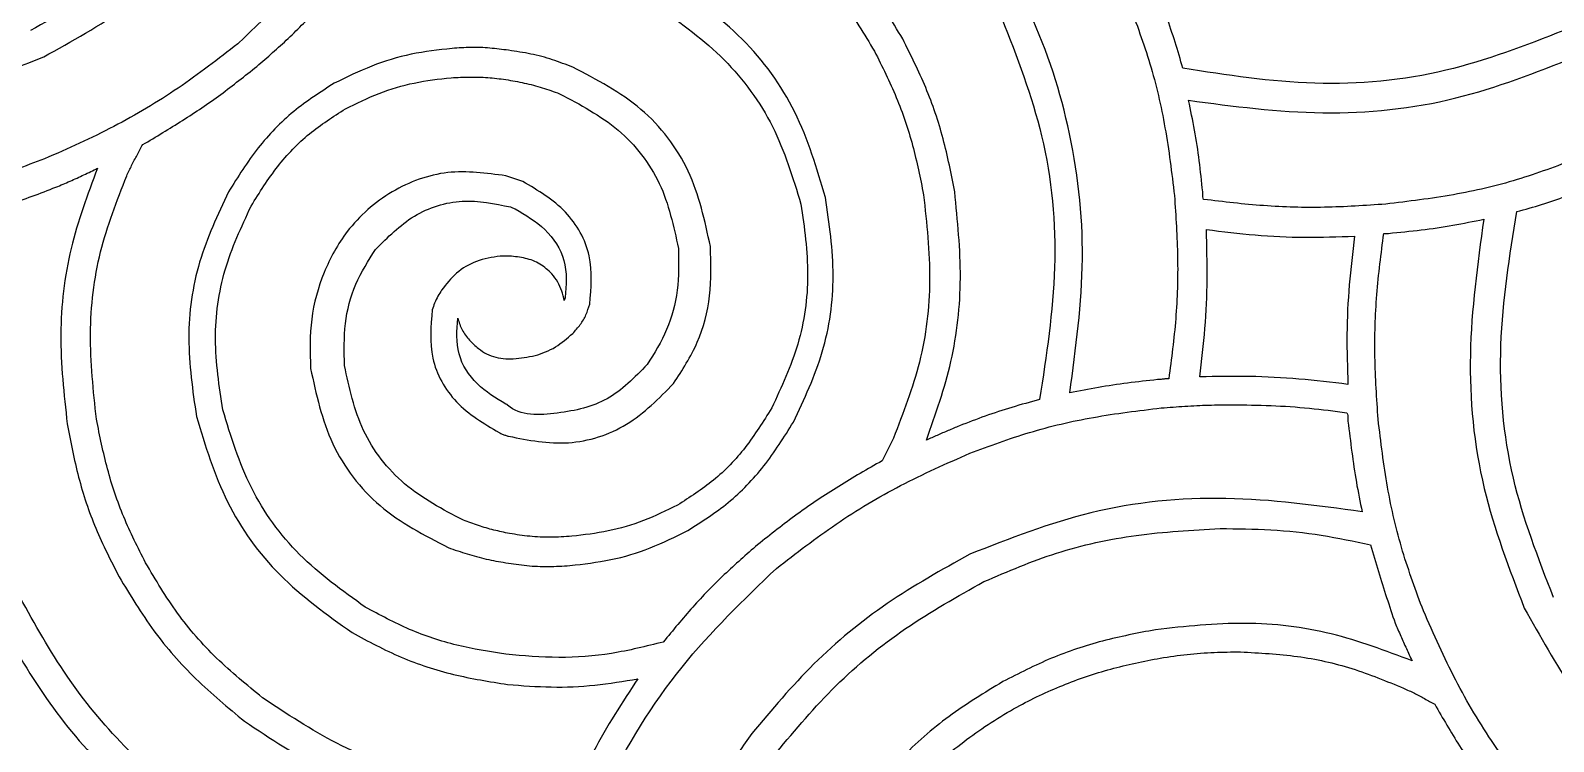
# Model space of a CAD drawing. Extents: x 0 to 371, y 0 to 260.
# Drawn here: x 214.87 to 257.6, y 203.82 to 223.76 of the extents above; entities that cross this region are included whole.
import ezdxf

# ---------------------------------------------------------------- set-up
doc = ezdxf.new("R2010")
doc.units = 0
doc.layers.add('Layer_1', color=7, linetype='CONTINUOUS')

msp = doc.modelspace()

# ---------------------------------------------------------------- linework, layer by layer
at = {"layer": 'Layer_1', "color": 7}
for points in [[(216.746458, 219.89531)], [(255.640207, 218.466457)], [(247.86187, 218.175519)], [(248.580171, 213.265225)], [(248.242208, 209.793085)], [(248.816852, 206.334899)]]:
    msp.add_lwpolyline(points, close=True, dxfattribs=at)
for points in [[(228.679578, 219.524791), (228.203122, 219.683437)], [(252.835727, 218.069582), (252.968019, 218.069582)], [(228.309059, 217.434479), (228.044475, 217.434479)], [(228.203122, 214.550418), (228.414995, 214.550418)], [(239.077394, 212.32833), (238.7601, 211.693227)]]:
    msp.add_lwpolyline(points, dxfattribs=at)
for points, knots in [([(227.065207, 233.600417), (226.583176, 232.239917), (225.650048, 229.606227), (223.514518, 226.087252), (221.612302, 224.26987), (220.688852, 223.387604)], [0, 0, 0, 0, 4.325799, 8.373986, 12.193382, 12.193382, 12.193382, 12.193382]), ([(244.025412, 213.598021), (244.196799, 214.850939), (244.537971, 217.345067), (244.109562, 221.052901), (243.036951, 224.240207), (241.477376, 226.781631), (239.799125, 228.859867), (238.450419, 229.994435), (237.780832, 230.557709)], [0, 0, 0, 0, 3.781588, 7.527836, 11.082465, 13.77927, 16.436176, 19.055789, 19.055789, 19.055789, 19.055789]), ([(228.203122, 229.526247), (229.055906, 229.421474), (230.747682, 229.213624), (233.146484, 228.326205), (235.08634, 227.17075), (236.567719, 225.882541), (237.680781, 224.612334), (238.258592, 223.655748), (238.548227, 223.176247)], [0, 0, 0, 0, 2.570344, 5.099123, 7.607892, 9.30214, 10.971559, 12.649435, 12.649435, 12.649435, 12.649435]), ([(220.688852, 228.546979), (220.151727, 227.90749), (219.071248, 226.621095), (217.095825, 225.007574), (215.613646, 224.176303), (214.868019, 223.758124)], [0, 0, 0, 0, 2.50184, 5.032695, 7.594725, 7.594725, 7.594725, 7.594725]), ([(215.238539, 223.017084), (216.026081, 223.456064), (217.589386, 224.327458), (219.66122, 226.025691), (220.790827, 227.37558), (221.350311, 228.044167)], [0, 0, 0, 0, 2.701851, 5.363294, 7.97507, 7.97507, 7.97507, 7.97507]), ([(239.341977, 223.519896), (239.030671, 224.032485), (238.409176, 225.055824), (237.215967, 226.418377), (236.289328, 227.183469), (235.823328, 227.568227)], [0, 0, 0, 0, 1.796934, 3.587419, 5.398736, 5.398736, 5.398736, 5.398736]), ([(221.218019, 222.752501), (221.515485, 223.00936), (222.11623, 223.528099), (222.953791, 224.38908), (223.471171, 225.007851), (223.731561, 225.319269)], [0, 0, 0, 0, 1.178672, 2.380383, 3.597987, 3.597987, 3.597987, 3.597987]), ([(237.1726, 219.075205), (236.930538, 219.892284), (236.448219, 221.520347), (234.908122, 223.636795), (233.513457, 224.63042), (232.806975, 225.133751)], [0, 0, 0, 0, 2.544135, 5.069289, 7.661578, 7.661578, 7.661578, 7.661578]), ([(247.200412, 222.69979), (247.128313, 222.944222), (246.985198, 223.429415), (246.747031, 224.14424), (246.572407, 224.611081), (246.485727, 224.842812)], [0, 0, 0, 0, 0.764496, 1.517514, 2.259713, 2.259713, 2.259713, 2.259713]), ([(232.489166, 224.419582), (233.130929, 223.955905), (234.398419, 223.040138), (235.804895, 221.112807), (236.257836, 219.631773), (236.484787, 218.889687)], [0, 0, 0, 0, 2.366591, 4.674042, 6.99129, 6.99129, 6.99129, 6.99129]), ([(245.691977, 224.499163), (245.897747, 223.944683), (246.317259, 222.814242), (246.735923, 221.010513), (246.885694, 219.764346), (246.962183, 219.127916)], [0, 0, 0, 0, 1.773057, 3.6148, 5.537175, 5.537175, 5.537175, 5.537175]), ([(242.120102, 224.102288), (242.542887, 223.016633), (243.414754, 220.777791), (243.749615, 217.095642), (243.369329, 214.643788), (243.178435, 213.413019)], [0, 0, 0, 0, 3.483767, 7.18423, 10.91404, 10.91404, 10.91404, 10.91404]), ([(240.797185, 219.233852), (240.700423, 219.732405), (240.507336, 220.727263), (240.015431, 222.167124), (239.566061, 223.069777), (239.341977, 223.519896)], [0, 0, 0, 0, 1.522447, 3.038028, 4.545521, 4.545521, 4.545521, 4.545521]), ([(257.889165, 223.758124), (256.799607, 223.335439), (254.558266, 222.46593), (250.87712, 222.128112), (248.429223, 222.508727), (247.200412, 222.69979)], [0, 0, 0, 0, 3.494783, 7.189148, 10.912982, 10.912982, 10.912982, 10.912982]), ([(220.688852, 223.387604), (220.138009, 222.962192), (219.032015, 222.10804), (217.213288, 221.022576), (215.918389, 220.449239), (215.264894, 220.159894)], [0, 0, 0, 0, 2.086879, 4.19008, 6.332929, 6.332929, 6.332929, 6.332929]), ([(226.695204, 223.255312), (226.311342, 223.211589), (225.5452, 223.124324), (224.429684, 222.78723), (223.736147, 222.447263), (223.387912, 222.27656)], [0, 0, 0, 0, 1.157449, 2.310129, 3.4726, 3.4726, 3.4726, 3.4726]), ([(228.282704, 223.202602), (228.1066, 223.225446), (227.755421, 223.271001), (227.223952, 223.292614), (226.871492, 223.267749), (226.695204, 223.255312)], [0, 0, 0, 0, 0.532637, 1.062163, 1.592043, 1.592043, 1.592043, 1.592043]), ([(230.081561, 222.726146), (229.892129, 222.800469), (229.509529, 222.950582), (228.90592, 223.108429), (228.491747, 223.171014), (228.282704, 223.202602)], [0, 0, 0, 0, 0.610117, 1.23227, 1.866295, 1.866295, 1.866295, 1.866295]), ([(238.548227, 223.176247), (238.761367, 222.748815), (239.185628, 221.898003), (239.644043, 220.545182), (239.830933, 219.617881), (239.92437, 219.154271)], [0, 0, 0, 0, 1.431812, 2.850056, 4.268051, 4.268051, 4.268051, 4.268051]), ([(204.390622, 221.800104), (205.647905, 221.633591), (208.145343, 221.302835), (211.874574, 221.690005), (214.13928, 222.583428), (215.238539, 223.017084)], [0, 0, 0, 0, 3.798617, 7.545486, 11.079561, 11.079561, 11.079561, 11.079561]), ([(218.016664, 220.556769), (218.391415, 220.780369), (219.136868, 221.225152), (220.212883, 221.949007), (220.884095, 222.485565), (221.218019, 222.752501)], [0, 0, 0, 0, 1.309137, 2.604125, 3.886201, 3.886201, 3.886201, 3.886201]), ([(233.944374, 217.699062), (233.787931, 218.423306), (233.476759, 219.863856), (232.073663, 221.69534), (230.7522, 222.379126), (230.081561, 222.726146)], [0, 0, 0, 0, 2.205182, 4.386198, 6.633616, 6.633616, 6.633616, 6.633616]), ([(247.359058, 221.800104), (248.612438, 221.633786), (251.10788, 221.302653), (254.836969, 221.690197), (257.105737, 222.583489), (258.206975, 223.017084)], [0, 0, 0, 0, 3.786908, 7.53962, 11.079255, 11.079255, 11.079255, 11.079255]), ([(223.387912, 222.27656), (222.99953, 222.027765), (222.208912, 221.5213), (221.204722, 220.478146), (220.687711, 219.653864), (220.424269, 219.233852)], [0, 0, 0, 0, 1.380479, 2.810201, 4.295596, 4.295596, 4.295596, 4.295596]), ([(223.705206, 221.561876), (224.016168, 221.715051), (224.634807, 222.019783), (225.635672, 222.315677), (226.322364, 222.395161), (226.668332, 222.435207)], [0, 0, 0, 0, 1.03879, 2.066605, 3.11024, 3.11024, 3.11024, 3.11024]), ([(226.668332, 222.435207), (226.842057, 222.442159), (227.185585, 222.455907), (227.699089, 222.446529), (228.035457, 222.403797), (228.203122, 222.382497)], [0, 0, 0, 0, 0.521618, 1.031467, 1.538183, 1.538183, 1.538183, 1.538183]), ([(228.203122, 222.382497), (228.377051, 222.35268), (228.721777, 222.293584), (229.226398, 222.16133), (229.550181, 222.043942), (229.711041, 221.985622)], [0, 0, 0, 0, 0.529261, 1.048989, 1.562136, 1.562136, 1.562136, 1.562136]), ([(229.711041, 221.985622), (230.287167, 221.682647), (231.424167, 221.084718), (232.646931, 219.514347), (232.912263, 218.269874), (233.045203, 217.646352)], [0, 0, 0, 0, 1.939421, 3.827497, 5.723385, 5.723385, 5.723385, 5.723385]), ([(247.755933, 219.233852), (247.725964, 219.524498), (247.666266, 220.103445), (247.535465, 220.960198), (247.417473, 221.52198), (247.359058, 221.800104)], [0, 0, 0, 0, 0.876497, 1.745927, 2.598393, 2.598393, 2.598393, 2.598393]), ([(221.059372, 218.836977), (221.294742, 219.21477), (221.755996, 219.955131), (222.652272, 220.890493), (223.359037, 221.341148), (223.705206, 221.561876)], [0, 0, 0, 0, 1.333601, 2.613455, 3.8421, 3.8421, 3.8421, 3.8421]), ([(217.567079, 219.683437), (217.613054, 219.780826), (217.705756, 219.977197), (217.858778, 220.266818), (217.96389, 220.459851), (218.016664, 220.556769)], [0, 0, 0, 0, 0.323045, 0.65138, 0.982455, 0.982455, 0.982455, 0.982455]), ([(215.264894, 220.159894), (214.716745, 219.953927), (213.595624, 219.532666), (211.800079, 219.115636), (210.556575, 218.96615), (209.920517, 218.889687)], [0, 0, 0, 0, 1.75538, 3.590254, 5.511553, 5.511553, 5.511553, 5.511553]), ([(258.23333, 220.159894), (257.685181, 219.953927), (256.56406, 219.532666), (254.768515, 219.115636), (253.525011, 218.96615), (252.888953, 218.889687)], [0, 0, 0, 0, 1.75538, 3.590254, 5.511553, 5.511553, 5.511553, 5.511553]), ([(213.545102, 218.67833), (213.778818, 218.743045), (214.241902, 218.871272), (214.91946, 219.107844), (215.496856, 219.328266), (215.979208, 219.530482), (216.366755, 219.708135), (216.620691, 219.833313), (216.746458, 219.89531)], [0, 0, 0, 0, 0.727343, 1.441154, 2.15188, 2.581299, 3.009977, 3.430616, 3.430616, 3.430616, 3.430616]), ([(216.746458, 219.89531), (216.470707, 219.154926), (215.911715, 217.654044), (215.625666, 215.202945), (215.807462, 213.560974), (215.899997, 212.725205)], [0, 0, 0, 0, 2.364708, 4.793656, 7.311679, 7.311679, 7.311679, 7.311679]), ([(216.720102, 212.857497), (216.632946, 213.655665), (216.462048, 215.220717), (216.738031, 217.559044), (217.292937, 218.980962), (217.567079, 219.683437)], [0, 0, 0, 0, 2.404717, 4.715186, 6.971166, 6.971166, 6.971166, 6.971166]), ([(228.203122, 219.683437), (227.657558, 219.757715), (226.560419, 219.907089), (224.950807, 219.315643), (223.759581, 218.2686), (223.05885, 216.981293), (222.688537, 215.66307), (222.713703, 214.748988), (222.726454, 214.285834)], [0, 0, 0, 0, 1.631149, 3.280266, 4.958379, 6.282113, 7.628675, 9.011744, 9.011744, 9.011744, 9.011744]), ([(256.566249, 218.67833), (256.799974, 218.743023), (257.263075, 218.871205), (257.940502, 219.108105), (258.516676, 219.326828), (258.994861, 219.530143), (259.380442, 219.712182), (259.63811, 219.833898), (259.76812, 219.89531)], [0, 0, 0, 0, 0.727343, 1.441154, 2.15188, 2.576009, 2.999573, 3.430935, 3.430935, 3.430935, 3.430935]), ([(220.424269, 219.233852), (220.120508, 218.589932), (219.50924, 217.294154), (219.207773, 215.10935), (219.41812, 213.666719), (219.524583, 212.936562)], [0, 0, 0, 0, 2.127754, 4.281735, 6.489169, 6.489169, 6.489169, 6.489169]), ([(230.558017, 216.085207), (230.598162, 216.543211), (230.679436, 217.47044), (229.940555, 218.7842), (229.108313, 219.272988), (228.679578, 219.524791)], [0, 0, 0, 0, 1.356337, 2.745907, 4.222353, 4.222353, 4.222353, 4.222353]), ([(240.003435, 212.275104), (240.261529, 213.002018), (240.782783, 214.470116), (241.039496, 216.844115), (240.878704, 218.429891), (240.797185, 219.233852)], [0, 0, 0, 0, 2.3088, 4.662928, 7.08374, 7.08374, 7.08374, 7.08374]), ([(247.782289, 219.021979), (247.775215, 219.045995), (247.761808, 219.091516), (247.755815, 219.163135), (247.755893, 219.20967), (247.755933, 219.233852)], [0, 0, 0, 0, 0.074913, 0.141994, 0.21457, 0.21457, 0.21457, 0.21457]), ([(220.265622, 213.12208), (220.164413, 213.782399), (219.964261, 215.088247), (220.236171, 217.07078), (220.78579, 218.249999), (221.059372, 218.836977)], [0, 0, 0, 0, 1.997914, 3.95108, 5.886882, 5.886882, 5.886882, 5.886882]), ([(224.551666, 217.619997), (224.890118, 217.962287), (225.561831, 218.64162), (226.971544, 219.09321), (227.886146, 218.903708), (228.335414, 218.810622)], [0, 0, 0, 0, 1.43165, 2.841348, 4.202375, 4.202375, 4.202375, 4.202375]), ([(228.335414, 218.810622), (228.346544, 218.803349), (228.371212, 218.787229), (228.418804, 218.77807), (228.450643, 218.764609), (228.467705, 218.757396)], [0, 0, 0, 0, 0.039542, 0.087642, 0.143182, 0.143182, 0.143182, 0.143182]), ([(236.484787, 218.889687), (236.57881, 218.229097), (236.764881, 216.92179), (236.487683, 214.941498), (235.937826, 213.761879), (235.664166, 213.174791)], [0, 0, 0, 0, 1.996073, 3.950228, 5.88644, 5.88644, 5.88644, 5.88644]), ([(236.272914, 212.777916), (236.576675, 213.421836), (237.187942, 214.717613), (237.489409, 216.902417), (237.279063, 218.345049), (237.1726, 219.075205)], [0, 0, 0, 0, 2.127754, 4.281735, 6.489169, 6.489169, 6.489169, 6.489169]), ([(239.92437, 219.154271), (240.011527, 218.356103), (240.182425, 216.791051), (239.906441, 214.452724), (239.351536, 213.030806), (239.077394, 212.32833)], [0, 0, 0, 0, 2.404717, 4.715186, 6.971166, 6.971166, 6.971166, 6.971166]), ([(246.962183, 219.127916), (247.001017, 218.549455), (247.078128, 217.400824), (247.026851, 215.681939), (246.877696, 214.555139), (246.803537, 213.994896)], [0, 0, 0, 0, 1.738717, 3.452514, 5.147216, 5.147216, 5.147216, 5.147216]), ([(252.888953, 218.889687), (252.316669, 218.850819), (251.17656, 218.773385), (249.467518, 218.820339), (248.342369, 218.954965), (247.782289, 219.021979)], [0, 0, 0, 0, 1.720198, 3.426992, 5.118717, 5.118717, 5.118717, 5.118717]), ([(228.467705, 218.757396), (228.758759, 218.585288), (229.344154, 218.239128), (229.953287, 217.325898), (229.898048, 216.624013), (229.870203, 216.270209)], [0, 0, 0, 0, 1.011101, 2.033623, 3.072952, 3.072952, 3.072952, 3.072952]), ([(252.968019, 218.069582), (253.2737, 218.099423), (253.878788, 218.158493), (254.770831, 218.289548), (255.352921, 218.407997), (255.640207, 218.466457)], [0, 0, 0, 0, 0.921337, 1.823761, 2.703172, 2.703172, 2.703172, 2.703172]), ([(255.640207, 218.466457), (255.465125, 217.204973), (255.117046, 214.697033), (255.475965, 210.95069), (256.353304, 208.670113), (256.778122, 207.56583)], [0, 0, 0, 0, 3.81473, 7.584015, 11.122547, 11.122547, 11.122547, 11.122547]), ([(257.598227, 207.856769), (257.1702, 208.959456), (256.288893, 211.229893), (255.9687, 214.959988), (256.366684, 217.436509), (256.566249, 218.67833)], [0, 0, 0, 0, 3.536436, 7.28153, 11.048228, 11.048228, 11.048228, 11.048228]), ([(247.676352, 214.048122), (247.729402, 214.500329), (247.835948, 215.40855), (247.89335, 216.787651), (247.872405, 217.711068), (247.86187, 218.175519)], [0, 0, 0, 0, 1.365589, 2.742677, 4.136221, 4.136221, 4.136221, 4.136221]), ([(247.86187, 218.175519), (248.316326, 218.120872), (249.230875, 218.010901), (250.618954, 217.942151), (251.548896, 217.974011), (252.015622, 217.990001)], [0, 0, 0, 0, 1.373006, 2.763038, 4.163603, 4.163603, 4.163603, 4.163603]), ([(252.015622, 217.990001), (251.961007, 217.535544), (251.851101, 216.620995), (251.782676, 215.232908), (251.814598, 214.302974), (251.83062, 213.836249)], [0, 0, 0, 0, 1.372992, 2.763011, 4.163579, 4.163579, 4.163579, 4.163579]), ([(252.67708, 212.857497), (252.638306, 213.440839), (252.560919, 214.605079), (252.61252, 216.35019), (252.7616, 217.49857), (252.835727, 218.069582)], [0, 0, 0, 0, 1.753317, 3.499288, 5.226039, 5.226039, 5.226039, 5.226039]), ([(223.67885, 214.365416), (223.66939, 214.757315), (223.650734, 215.530066), (223.939504, 216.663422), (224.348491, 217.302512), (224.551666, 217.619997)], [0, 0, 0, 0, 1.173336, 2.313595, 3.439248, 3.439248, 3.439248, 3.439248]), ([(233.045203, 217.646352), (233.052968, 217.25418), (233.068287, 216.480412), (232.769391, 215.352446), (232.369756, 214.709924), (232.171872, 214.391771)], [0, 0, 0, 0, 1.173487, 2.315324, 3.435285, 3.435285, 3.435285, 3.435285]), ([(232.912912, 213.862604), (233.154916, 214.236364), (233.641747, 214.988241), (233.983326, 216.326013), (233.957478, 217.23716), (233.944374, 217.699062)], [0, 0, 0, 0, 1.329544, 2.674592, 4.057536, 4.057536, 4.057536, 4.057536]), ([(228.044475, 217.434479), (227.818235, 217.397717), (227.378534, 217.32627), (226.798698, 216.983948), (226.534371, 216.648064), (226.403749, 216.482082)], [0, 0, 0, 0, 0.683741, 1.328857, 1.959094, 1.959094, 1.959094, 1.959094]), ([(229.499684, 216.931668), (229.392571, 217.032504), (229.177985, 217.234516), (228.751872, 217.387308), (228.457766, 217.418638), (228.309059, 217.434479)], [0, 0, 0, 0, 0.437287, 0.876048, 1.324793, 1.324793, 1.324793, 1.324793]), ([(229.843332, 216.191144), (229.82206, 216.279361), (229.779303, 216.456679), (229.668299, 216.711194), (229.556087, 216.857918), (229.499684, 216.931668)], [0, 0, 0, 0, 0.272093, 0.54691, 0.824647, 0.824647, 0.824647, 0.824647]), ([(226.403749, 216.482082), (226.368159, 216.424847), (226.29523, 216.307564), (226.204685, 216.122059), (226.160684, 215.990769), (226.139166, 215.92656)], [0, 0, 0, 0, 0.202151, 0.414237, 0.617239, 0.617239, 0.617239, 0.617239]), ([(229.870203, 216.270209), (229.868431, 216.261211), (229.864755, 216.242543), (229.848781, 216.21881), (229.845105, 216.200142), (229.843332, 216.191144)], [0, 0, 0, 0, 0.027283, 0.056601, 0.083883, 0.083883, 0.083883, 0.083883]), ([(226.139166, 215.92656), (226.099059, 215.468547), (226.01786, 214.541259), (226.757051, 213.227584), (227.589356, 212.738784), (228.01812, 212.486977)], [0, 0, 0, 0, 1.356338, 2.746027, 4.222582, 4.222582, 4.222582, 4.222582]), ([(230.081561, 215.265102), (230.155118, 215.345299), (230.299629, 215.502853), (230.464339, 215.781106), (230.526645, 215.983367), (230.558017, 216.085207)], [0, 0, 0, 0, 0.326004, 0.640468, 0.959374, 0.959374, 0.959374, 0.959374]), ([(228.203122, 213.280727), (227.92272, 213.450812), (227.360157, 213.792047), (226.782928, 214.675905), (226.830139, 215.34985), (226.85385, 215.688332)], [0, 0, 0, 0, 0.980321, 1.966787, 2.96213, 2.96213, 2.96213, 2.96213]), ([(226.85385, 215.688332), (226.890644, 215.577204), (226.964258, 215.354864), (227.17563, 215.071158), (227.349399, 214.917974), (227.435727, 214.841872)], [0, 0, 0, 0, 0.349322, 0.698905, 1.04404, 1.04404, 1.04404, 1.04404]), ([(228.414995, 214.550418), (228.619458, 214.573608), (229.02988, 214.620158), (229.614887, 214.855994), (229.92642, 215.129098), (230.081561, 215.265102)], [0, 0, 0, 0, 0.61616, 1.236833, 1.85254, 1.85254, 1.85254, 1.85254]), ([(227.435727, 214.841872), (227.509495, 214.787063), (227.656982, 214.677482), (227.923945, 214.586449), (228.108862, 214.562583), (228.203122, 214.550418)], [0, 0, 0, 0, 0.274314, 0.54845, 0.833482, 0.833482, 0.833482, 0.833482]), ([(222.726454, 214.285834), (222.882897, 213.561591), (223.194068, 212.12104), (224.597165, 210.289557), (225.918628, 209.605771), (226.589267, 209.258751)], [0, 0, 0, 0, 2.205182, 4.386198, 6.633616, 6.633616, 6.633616, 6.633616]), ([(227.012497, 210.026146), (226.436404, 210.329115), (225.299483, 210.927026), (224.076997, 212.497484), (223.811751, 213.741903), (223.67885, 214.365416)], [0, 0, 0, 0, 1.939308, 3.827231, 5.723082, 5.723082, 5.723082, 5.723082]), ([(232.171872, 214.391771), (231.817251, 214.029064), (231.114282, 213.310068), (229.706463, 212.995176), (228.601325, 212.942143), (228.244959, 213.26417), (228.228273, 213.275956), (228.211844, 213.279073), (228.203122, 213.280727)], [0, 0, 0, 0, 1.479968, 2.933756, 4.343002, 4.353361, 4.376626, 4.402953, 4.402953, 4.402953, 4.402953]), ([(228.282704, 212.381041), (228.840565, 212.272704), (229.964241, 212.054486), (231.685413, 212.613098), (232.500729, 213.443032), (232.912912, 213.862604)], [0, 0, 0, 0, 1.686344, 3.396727, 5.145496, 5.145496, 5.145496, 5.145496]), ([(246.485727, 213.968541), (246.206195, 213.938746), (245.651656, 213.87964), (244.831413, 213.752592), (244.292616, 213.649264), (244.025412, 213.598021)], [0, 0, 0, 0, 0.843256, 1.67286, 2.489061, 2.489061, 2.489061, 2.489061]), ([(246.803537, 213.994896), (246.768173, 213.99326), (246.697244, 213.989978), (246.59202, 213.973458), (246.521091, 213.970177), (246.485727, 213.968541)], [0, 0, 0, 0, 0.106134, 0.212873, 0.319007, 0.319007, 0.319007, 0.319007]), ([(251.83062, 213.836249), (251.372159, 213.890883), (250.455299, 214.000144), (249.067702, 214.074834), (248.141227, 214.057047), (247.676352, 214.048122)], [0, 0, 0, 0, 1.384932, 2.76968, 4.164246, 4.164246, 4.164246, 4.164246]), ([(243.178435, 213.413019), (242.918851, 213.341109), (242.406496, 213.199178), (241.65498, 212.954815), (241.170027, 212.765757), (240.929477, 212.671979)], [0, 0, 0, 0, 0.808048, 1.594884, 2.369315, 2.369315, 2.369315, 2.369315]), ([(246.591664, 213.174791), (246.813075, 213.192629), (247.25508, 213.228239), (247.9183, 213.258157), (248.359884, 213.262873), (248.580171, 213.265225)], [0, 0, 0, 0, 0.666353, 1.330251, 1.991123, 1.991123, 1.991123, 1.991123]), ([(248.580171, 213.265225), (248.944445, 213.260817), (249.66841, 213.252055), (250.744585, 213.177775), (251.452579, 213.08735), (251.803749, 213.042499)], [0, 0, 0, 0, 1.092773, 2.1718, 3.233733, 3.233733, 3.233733, 3.233733]), ([(218.096245, 208.835521), (217.882658, 209.258837), (217.455088, 210.106254), (217.000909, 211.461024), (216.813703, 212.392014), (216.720102, 212.857497)], [0, 0, 0, 0, 1.421181, 2.844992, 4.268726, 4.268726, 4.268726, 4.268726]), ([(219.524583, 212.936562), (219.771754, 212.119978), (220.263541, 210.495252), (221.793268, 208.37455), (223.185247, 207.380787), (223.890207, 206.877501)], [0, 0, 0, 0, 2.548266, 5.070183, 7.657964, 7.657964, 7.657964, 7.657964]), ([(224.260727, 207.592186), (223.618359, 208.051257), (222.346433, 208.960244), (220.945871, 210.894264), (220.492719, 212.378338), (220.265622, 213.12208)], [0, 0, 0, 0, 2.359118, 4.671187, 6.993908, 6.993908, 6.993908, 6.993908]), ([(235.664166, 213.174791), (235.428789, 212.796961), (234.967508, 212.056507), (234.071313, 211.120899), (233.364507, 210.670144), (233.018332, 210.449376)], [0, 0, 0, 0, 1.333712, 2.613745, 3.842465, 3.842465, 3.842465, 3.842465]), ([(241.220416, 211.904584), (241.774896, 212.110354), (242.905338, 212.529866), (244.709066, 212.94853), (245.955233, 213.098301), (246.591664, 213.174791)], [0, 0, 0, 0, 1.773057, 3.6148, 5.537175, 5.537175, 5.537175, 5.537175]), ([(251.803749, 213.042499), (251.810887, 213.016192), (251.825002, 212.964171), (251.830377, 212.883744), (251.830539, 212.830725), (251.83062, 212.804271)], [0, 0, 0, 0, 0.08158, 0.161318, 0.240727, 0.240727, 0.240727, 0.240727]), ([(251.83062, 212.804271), (251.865956, 212.516081), (251.936017, 211.944695), (252.056517, 211.095581), (252.170757, 210.540204), (252.227495, 210.264374)], [0, 0, 0, 0, 0.871097, 1.727099, 2.571721, 2.571721, 2.571721, 2.571721]), ([(253.947287, 207.486249), (253.741516, 208.04073), (253.322005, 209.171171), (252.903341, 210.974899), (252.75357, 212.221066), (252.67708, 212.857497)], [0, 0, 0, 0, 1.773057, 3.6148, 5.537175, 5.537175, 5.537175, 5.537175]), ([(215.899997, 212.725205), (215.99511, 212.226802), (216.184871, 211.232423), (216.666878, 209.787706), (217.125827, 208.888206), (217.355206, 208.438646)], [0, 0, 0, 0, 1.521336, 3.035266, 4.547924, 4.547924, 4.547924, 4.547924]), ([(228.01812, 212.486977), (228.046426, 212.470963), (228.103227, 212.438828), (228.194119, 212.409111), (228.253966, 212.390147), (228.282704, 212.381041)], [0, 0, 0, 0, 0.097318, 0.195289, 0.285792, 0.285792, 0.285792, 0.285792]), ([(233.309787, 209.735207), (233.698131, 209.983997), (234.488657, 210.49044), (235.492593, 211.533673), (236.00951, 212.357911), (236.272914, 212.777916)], [0, 0, 0, 0, 1.380369, 2.809918, 4.295238, 4.295238, 4.295238, 4.295238]), ([(240.929477, 212.671979), (240.823934, 212.627971), (240.614514, 212.54065), (240.305174, 212.409839), (240.10292, 212.319527), (240.003435, 212.275104)], [0, 0, 0, 0, 0.343054, 0.680691, 1.007541, 1.007541, 1.007541, 1.007541]), ([(238.7601, 211.693227), (238.351647, 211.459029), (237.537718, 210.992341), (236.366616, 210.21095), (235.633876, 209.629319), (235.267291, 209.338332)], [0, 0, 0, 0, 1.412325, 2.814354, 4.218033, 4.218033, 4.218033, 4.218033]), ([(235.796457, 208.676874), (236.347301, 209.102286), (237.453295, 209.956438), (239.272021, 211.041902), (240.56692, 211.615239), (241.220416, 211.904584)], [0, 0, 0, 0, 2.086879, 4.19008, 6.332929, 6.332929, 6.332929, 6.332929]), ([(252.227495, 210.264374), (250.956827, 210.439417), (248.428015, 210.787779), (244.641964, 210.416229), (242.339053, 209.512658), (241.220416, 209.073749)], [0, 0, 0, 0, 3.84201, 7.646151, 11.23945, 11.23945, 11.23945, 11.23945]), ([(233.018332, 210.449376), (232.705396, 210.29619), (232.082731, 209.991388), (231.081552, 209.698046), (230.397166, 209.617037), (230.055205, 209.57656)], [0, 0, 0, 0, 1.044084, 2.077469, 3.109449, 3.109449, 3.109449, 3.109449]), ([(228.309059, 209.655626), (228.161205, 209.685433), (227.866846, 209.744776), (227.434883, 209.873209), (227.153456, 209.975108), (227.012497, 210.026146)], [0, 0, 0, 0, 0.452297, 0.900465, 1.350197, 1.350197, 1.350197, 1.350197]), ([(230.055205, 209.57656), (229.855424, 209.564162), (229.461736, 209.539729), (228.876341, 209.56485), (228.496762, 209.62559), (228.309059, 209.655626)], [0, 0, 0, 0, 0.600282, 1.18291, 1.752871, 1.752871, 1.752871, 1.752871]), ([(230.002495, 208.756455), (230.386357, 208.800178), (231.152499, 208.887444), (232.268015, 209.224537), (232.961552, 209.564505), (233.309787, 209.735207)], [0, 0, 0, 0, 1.157449, 2.310129, 3.4726, 3.4726, 3.4726, 3.4726]), ([(241.617291, 208.306354), (242.28791, 208.593396), (243.662571, 209.181786), (245.906768, 209.6652), (247.456452, 209.750058), (248.242208, 209.793085)], [0, 0, 0, 0, 2.184858, 4.4786, 6.83788, 6.83788, 6.83788, 6.83788]), ([(248.242208, 209.793085), (248.718043, 209.78883), (249.668108, 209.780334), (251.082675, 209.631457), (252.00594, 209.435706), (252.465207, 209.338332)], [0, 0, 0, 0, 1.427129, 2.849442, 4.257254, 4.257254, 4.257254, 4.257254]), ([(226.589267, 209.258751), (226.765422, 209.19899), (227.116837, 209.079772), (227.654123, 208.93), (228.019873, 208.867057), (228.203122, 208.835521)], [0, 0, 0, 0, 0.558071, 1.11331, 1.670826, 1.670826, 1.670826, 1.670826]), ([(235.267291, 209.338332), (234.952391, 209.063965), (234.317794, 208.511051), (233.433605, 207.599171), (232.892766, 206.942388), (232.621457, 206.612918)], [0, 0, 0, 0, 1.252638, 2.524357, 3.804463, 3.804463, 3.804463, 3.804463]), ([(241.220416, 209.073749), (240.432874, 208.634769), (238.869569, 207.763375), (236.797734, 206.065142), (235.668128, 204.715253), (235.108644, 204.046666)], [0, 0, 0, 0, 2.701851, 5.363294, 7.97507, 7.97507, 7.97507, 7.97507]), ([(252.465207, 209.338332), (252.537031, 209.08736), (252.678937, 208.591503), (252.914109, 207.861054), (253.074059, 207.380745), (253.153537, 207.142084)], [0, 0, 0, 0, 0.783091, 1.547186, 2.301839, 2.301839, 2.301839, 2.301839]), ([(221.376666, 205.052289), (220.937309, 205.410326), (220.065188, 206.121027), (218.952254, 207.396679), (218.381488, 208.356064), (218.096245, 208.835521)], [0, 0, 0, 0, 1.698593, 3.371699, 5.043159, 5.043159, 5.043159, 5.043159]), ([(228.203122, 208.835521), (228.399362, 208.805522), (228.794175, 208.745169), (229.397149, 208.719475), (229.800065, 208.744089), (230.002495, 208.756455)], [0, 0, 0, 0, 0.595281, 1.197638, 1.805832, 1.805832, 1.805832, 1.805832]), ([(229.420102, 198.464061), (229.901874, 199.822876), (230.834514, 202.453345), (232.975935, 205.966937), (234.873587, 207.790187), (235.796457, 208.676874)], [0, 0, 0, 0, 4.320331, 8.363529, 12.191412, 12.191412, 12.191412, 12.191412]), ([(217.355206, 208.438646), (217.666544, 207.926088), (218.288105, 206.902807), (219.481653, 205.540572), (220.408341, 204.775555), (220.87437, 204.39083)], [0, 0, 0, 0, 1.796894, 3.587356, 5.398685, 5.398685, 5.398685, 5.398685]), ([(235.796457, 203.517499), (236.333582, 204.156988), (237.414061, 205.443383), (239.389485, 207.056904), (240.871664, 207.888175), (241.617291, 208.306354)], [0, 0, 0, 0, 2.50184, 5.032695, 7.594725, 7.594725, 7.594725, 7.594725]), ([(219.365936, 202.035936), (218.726447, 202.573061), (217.440052, 203.65354), (215.82653, 205.628963), (214.99526, 207.111142), (214.577081, 207.856769)], [0, 0, 0, 0, 2.50184, 5.032695, 7.594725, 7.594725, 7.594725, 7.594725]), ([(213.836041, 207.486249), (214.275021, 206.698707), (215.146415, 205.135402), (216.844648, 203.063568), (218.194537, 201.933961), (218.863124, 201.374477)], [0, 0, 0, 0, 2.701851, 5.363294, 7.97507, 7.97507, 7.97507, 7.97507]), ([(228.203122, 206.269269), (227.744226, 206.341805), (226.824034, 206.487258), (225.490912, 206.929387), (224.670186, 207.371577), (224.260727, 207.592186)], [0, 0, 0, 0, 1.392508, 2.792299, 4.185934, 4.185934, 4.185934, 4.185934]), ([(257.174997, 202.062291), (256.749584, 202.613134), (255.895432, 203.719129), (254.809969, 205.537855), (254.236632, 206.832754), (253.947287, 207.486249)], [0, 0, 0, 0, 2.086879, 4.19008, 6.332929, 6.332929, 6.332929, 6.332929]), ([(256.778122, 207.56583), (257.217108, 206.77825), (258.088528, 205.214846), (259.786684, 203.142778), (261.136611, 202.013067), (261.805205, 201.453543)], [0, 0, 0, 0, 2.701966, 5.363601, 7.975465, 7.975465, 7.975465, 7.975465]), ([(223.890207, 206.877501), (224.343372, 206.63394), (225.250634, 206.146315), (226.728452, 205.665793), (227.746533, 205.503487), (228.255832, 205.422293)], [0, 0, 0, 0, 1.541296, 3.085767, 4.63181, 4.63181, 4.63181, 4.63181]), ([(246.433017, 206.957082), (245.934614, 206.86197), (244.940234, 206.672208), (243.495517, 206.190202), (242.596018, 205.731252), (242.146457, 205.501874)], [0, 0, 0, 0, 1.521336, 3.035266, 4.547924, 4.547924, 4.547924, 4.547924]), ([(253.629477, 206.083751), (252.883259, 206.366495), (251.375724, 206.937703), (248.913987, 207.2316), (247.269117, 207.049596), (246.433017, 206.957082)], [0, 0, 0, 0, 2.38824, 4.824799, 7.343695, 7.343695, 7.343695, 7.343695]), ([(253.153537, 207.142084), (253.206086, 207.021075), (253.309756, 206.782349), (253.46974, 206.430149), (253.576479, 206.19868), (253.629477, 206.083751)], [0, 0, 0, 0, 0.395776, 0.780779, 1.160461, 1.160461, 1.160461, 1.160461]), ([(232.621457, 206.612918), (232.140363, 206.492921), (231.178464, 206.253001), (229.686671, 206.142413), (228.698105, 206.226943), (228.203122, 206.269269)], [0, 0, 0, 0, 1.485753, 2.970611, 4.459685, 4.459685, 4.459685, 4.459685]), ([(238.7601, 201.506769), (239.117535, 201.94533), (239.827166, 202.816026), (241.114598, 203.909205), (242.451654, 204.776644), (243.817823, 205.421928), (245.167922, 205.884339), (246.099516, 206.070335), (246.565308, 206.163332)], [0, 0, 0, 0, 1.694248, 3.363666, 5.041543, 6.462666, 7.886398, 9.310103, 9.310103, 9.310103, 9.310103]), ([(246.565308, 206.163332), (246.817555, 206.200138), (247.318289, 206.273199), (248.070463, 206.330974), (248.569219, 206.333597), (248.816852, 206.334899)], [0, 0, 0, 0, 0.764629, 1.517859, 2.26062, 2.26062, 2.26062, 2.26062]), ([(248.816852, 206.334899), (249.350386, 206.307028), (250.406285, 206.251869), (251.952602, 205.912523), (252.913654, 205.514613), (253.391249, 205.316872)], [0, 0, 0, 0, 1.601314, 3.169101, 4.717874, 4.717874, 4.717874, 4.717874]), ([(228.255832, 205.422293), (228.663165, 205.390589), (229.477553, 205.327203), (230.703115, 205.379908), (231.506554, 205.514383), (231.907289, 205.581455)], [0, 0, 0, 0, 1.225044, 2.449259, 3.66749, 3.66749, 3.66749, 3.66749]), ([(231.907289, 205.581455), (231.689956, 205.250848), (231.252779, 204.585813), (230.647984, 203.54562), (230.288866, 202.823184), (230.107916, 202.459166)], [0, 0, 0, 0, 1.186835, 2.387384, 3.60669, 3.60669, 3.60669, 3.60669]), ([(242.146457, 205.501874), (241.633899, 205.190536), (240.610618, 204.568974), (239.248383, 203.375427), (238.483366, 202.448738), (238.098642, 201.982709)], [0, 0, 0, 0, 1.796894, 3.587356, 5.398685, 5.398685, 5.398685, 5.398685]), ([(253.391249, 205.316872), (253.492896, 205.271543), (253.692996, 205.182308), (253.980283, 205.024313), (254.169549, 204.919432), (254.26458, 204.866771)], [0, 0, 0, 0, 0.333736, 0.656986, 0.982968, 0.982968, 0.982968, 0.982968]), ([(228.229477, 202.485521), (227.403884, 202.599079), (225.764343, 202.824594), (223.421755, 203.689312), (222.057149, 204.598772), (221.376666, 205.052289)], [0, 0, 0, 0, 2.496057, 4.956901, 7.404649, 7.404649, 7.404649, 7.404649]), ([(254.26458, 204.866771), (254.491669, 204.475765), (254.944218, 203.696561), (255.706733, 202.584214), (256.262735, 201.882779), (256.539894, 201.533124)], [0, 0, 0, 0, 1.356194, 2.702651, 4.040972, 4.040972, 4.040972, 4.040972]), ([(220.87437, 204.39083), (221.602808, 203.90538), (223.065228, 202.930786), (225.581877, 202.014793), (227.342564, 201.782453), (228.229477, 201.665416)], [0, 0, 0, 0, 2.619892, 5.259724, 7.939254, 7.939254, 7.939254, 7.939254]), ([(235.108644, 204.046666), (234.857588, 203.694408), (234.351299, 202.984032), (233.679667, 201.845874), (233.310369, 201.039694), (233.124269, 200.633438)], [0, 0, 0, 0, 1.297443, 2.616471, 3.956386, 3.956386, 3.956386, 3.956386])]:
    msp.add_open_spline(points, degree=3, knots=knots, dxfattribs=at)

doc.saveas('drawing.dxf')
